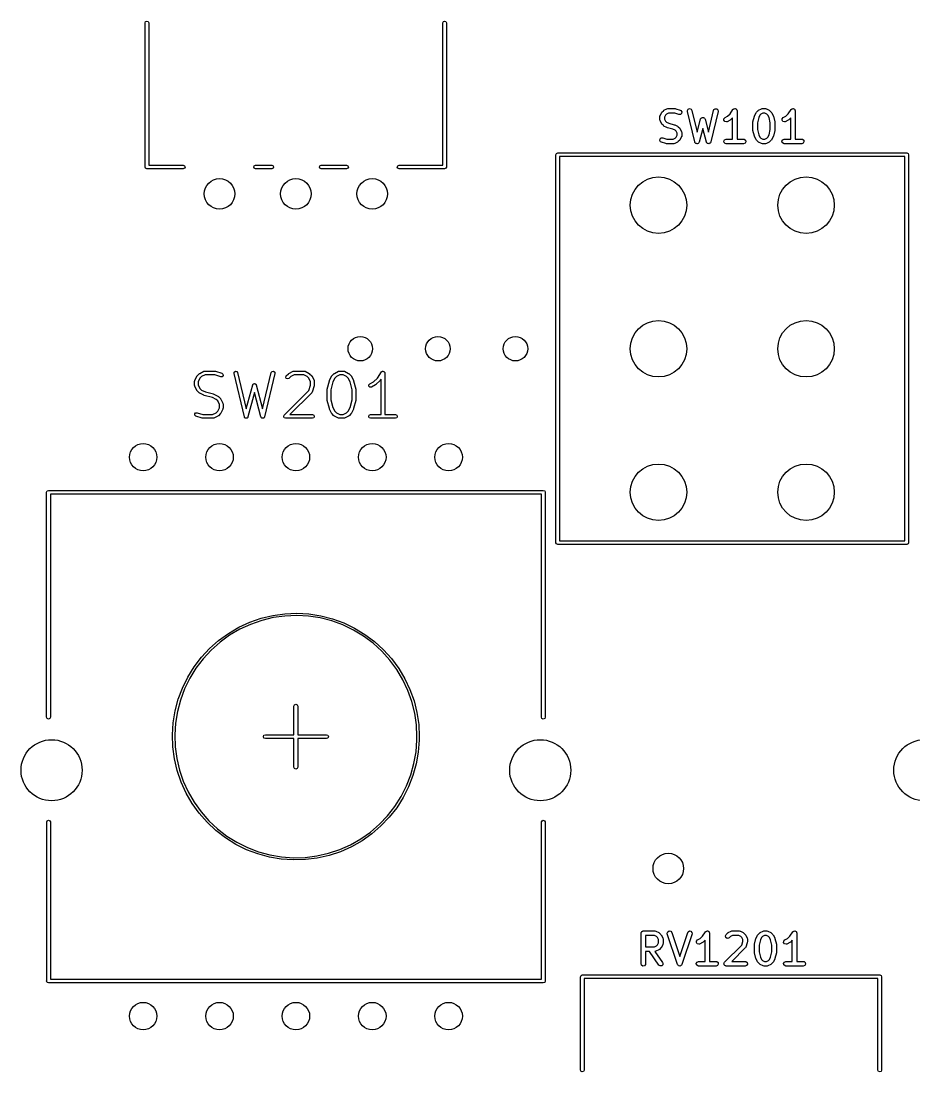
# Model space of a CAD drawing. Extents: x 75 to 204, y -140 to -31.
# Drawn here: x 74.82 to 104.06, y -117.66 to -83.25 of the extents above; entities that cross this region are included whole.
import ezdxf

# ---------------------------------------------------------------- set-up
doc = ezdxf.new("R2010")
doc.units = 0
doc.layers.add('BLACK', color=7, linetype='CONTINUOUS')

msp = doc.modelspace()

# ---------------------------------------------------------------- linework, layer by layer
at = {"layer": 'BLACK', "linetype": 'CONTINUOUS'}
for p, q in [((78.88, -83.31), (78.8976, -83.2676)), ((78.8976, -83.2676), (78.94, -83.25)), ((78.94, -83.25), (78.9824, -83.2676)), ((78.9824, -83.2676), (79, -83.31)), ((88.63, -83.31), (88.6476, -83.2676)), ((88.6476, -83.2676), (88.69, -83.25)), ((88.69, -83.25), (88.7324, -83.2676)), ((88.7324, -83.2676), (88.75, -83.31)), ((78.88, -88.03), (78.88, -83.31)), ((79, -83.31), (79, -87.97)), ((88.63, -87.97), (88.63, -83.31)), ((88.75, -83.31), (88.75, -88.03)), ((95.7341, -86.3839), (95.7386, -86.3582)), ((95.7386, -86.3582), (95.7415, -86.3548)), ((95.7415, -86.3548), (95.742, -86.3503)), ((95.742, -86.3503), (95.7896, -86.2551)), ((95.7896, -86.2551), (95.803, -86.2371)), ((95.803, -86.2371), (95.8037, -86.2356)), ((95.8037, -86.2356), (95.8513, -86.188)), ((95.8513, -86.188), (95.8697, -86.1751)), ((95.8697, -86.1751), (95.8708, -86.1739)), ((95.8708, -86.1739), (95.966, -86.1263)), ((95.9183, -86.333), (95.8841, -86.4016)), ((95.9487, -86.3026), (95.9183, -86.333)), ((96.0173, -86.2684), (95.9487, -86.3026)), ((95.966, -86.1263), (95.991, -86.1189)), ((95.991, -86.1189), (95.9953, -86.1199)), ((95.9953, -86.1199), (95.9996, -86.1184)), ((95.9996, -86.1184), (96.2377, -86.1184)), ((96.2255, -86.2684), (96.0173, -86.2684)), ((96.3568, -86.3122), (96.2255, -86.2684)), ((96.2377, -86.1184), (96.2597, -86.1223)), ((96.2597, -86.1223), (96.2614, -86.1222)), ((96.2614, -86.1222), (96.4042, -86.1698)), ((96.4081, -86.3107), (96.3568, -86.3122)), ((96.4042, -86.1698), (96.4271, -86.1823)), ((96.4465, -86.2767), (96.4081, -86.3107)), ((96.4271, -86.1823), (96.454, -86.226)), ((96.454, -86.226), (96.4465, -86.2767)), ((96.6393, -86.1847), (96.6623, -86.1389)), ((96.6409, -86.2108), (96.6393, -86.1847)), ((96.879, -87.2108), (96.6409, -86.2108)), ((96.6623, -86.1389), (96.7094, -86.1185)), ((96.7094, -86.1185), (96.7586, -86.1332)), ((96.7586, -86.1332), (96.7868, -86.176)), ((96.7868, -86.176), (96.9561, -86.8869)), ((97.3288, -86.8869), (97.498, -86.176)), ((97.6439, -86.2108), (97.4059, -87.2108)), ((97.498, -86.176), (97.5084, -86.1521)), ((97.5084, -86.1521), (97.5496, -86.1215)), ((97.5496, -86.1215), (97.6008, -86.1245)), ((97.6008, -86.1245), (97.638, -86.1598)), ((97.638, -86.1598), (97.6439, -86.2108)), ((97.9551, -86.3698), (98.0365, -86.2885)), ((98.0365, -86.2885), (98.1276, -86.1518)), ((98.1276, -86.1518), (98.1456, -86.1329)), ((98.1456, -86.1329), (98.1498, -86.1317)), ((98.1498, -86.1317), (98.1525, -86.1284)), ((98.1525, -86.1284), (98.174, -86.1246)), ((98.174, -86.1246), (98.1949, -86.1185)), ((98.1949, -86.1185), (98.1988, -86.1203)), ((98.1988, -86.1203), (98.2031, -86.1195)), ((98.2031, -86.1195), (98.2219, -86.1304)), ((98.2219, -86.1304), (98.2418, -86.1391)), ((98.2418, -86.1391), (98.2438, -86.143)), ((98.2438, -86.143), (98.2475, -86.1452)), ((98.2475, -86.1452), (98.2549, -86.1656)), ((98.2549, -86.1656), (98.2646, -86.1851)), ((98.2646, -86.1851), (98.2636, -86.1893)), ((98.2636, -86.1893), (98.265, -86.1934)), ((98.265, -86.1934), (98.265, -87.1184)), ((98.7839, -86.5561), (98.8316, -86.3657)), ((98.8316, -86.3657), (98.8368, -86.3538)), ((98.8368, -86.3538), (98.8372, -86.3503)), ((98.8372, -86.3503), (98.8849, -86.2551)), ((98.8849, -86.2551), (98.8982, -86.2371)), ((98.8982, -86.2371), (98.8989, -86.2356)), ((98.8989, -86.2356), (98.9465, -86.188)), ((98.9465, -86.188), (98.9649, -86.1751)), ((98.9649, -86.1751), (98.966, -86.1739)), ((98.966, -86.1739), (99.0613, -86.1263)), ((99.0136, -86.333), (98.9751, -86.41)), ((99.044, -86.3026), (99.0136, -86.333)), ((99.1125, -86.2684), (99.044, -86.3026)), ((99.0613, -86.1263), (99.0862, -86.1189)), ((99.0862, -86.1189), (99.0906, -86.1199)), ((99.0906, -86.1199), (99.0948, -86.1184)), ((99.0948, -86.1184), (99.19, -86.1184)), ((99.1723, -86.2684), (99.1125, -86.2684)), ((99.2408, -86.3026), (99.1723, -86.2684)), ((99.19, -86.1184), (99.2157, -86.1229)), ((99.2157, -86.1229), (99.2191, -86.1258)), ((99.2191, -86.1258), (99.2236, -86.1263)), ((99.2236, -86.1263), (99.3188, -86.1739)), ((99.2713, -86.333), (99.2408, -86.3026)), ((99.3097, -86.41), (99.2713, -86.333)), ((99.3188, -86.1739), (99.3368, -86.1873)), ((99.3368, -86.1873), (99.3383, -86.188)), ((99.3383, -86.188), (99.3859, -86.2356)), ((99.3859, -86.2356), (99.3988, -86.254)), ((99.3988, -86.254), (99.4, -86.2551)), ((99.4, -86.2551), (99.4476, -86.3503)), ((99.4476, -86.3503), (99.4513, -86.3627)), ((99.4513, -86.3627), (99.4533, -86.3657)), ((99.4533, -86.3657), (99.5009, -86.5561)), ((99.8599, -86.3698), (99.9413, -86.2885)), ((99.9413, -86.2885), (100.032, -86.1518)), ((100.032, -86.1518), (100.05, -86.1329)), ((100.05, -86.1329), (100.055, -86.1317)), ((100.055, -86.1317), (100.057, -86.1284)), ((100.057, -86.1284), (100.079, -86.1246)), ((100.079, -86.1246), (100.1, -86.1185)), ((100.1, -86.1185), (100.104, -86.1203)), ((100.104, -86.1203), (100.108, -86.1195)), ((100.108, -86.1195), (100.127, -86.1304)), ((100.127, -86.1304), (100.147, -86.1391)), ((100.147, -86.1391), (100.149, -86.143)), ((100.149, -86.143), (100.152, -86.1452)), ((100.152, -86.1452), (100.16, -86.1656)), ((100.16, -86.1656), (100.169, -86.1851)), ((100.169, -86.1851), (100.168, -86.1893)), ((100.168, -86.1893), (100.17, -86.1934)), ((100.17, -86.1934), (100.17, -87.1184)), ((95.7341, -86.4791), (95.7341, -86.3839)), ((95.7356, -86.4833), (95.7341, -86.4791)), ((95.7346, -86.4877), (95.7356, -86.4833)), ((95.742, -86.5126), (95.7346, -86.4877)), ((95.7896, -86.6079), (95.742, -86.5126)), ((95.7908, -86.609), (95.7896, -86.6079)), ((95.8037, -86.6274), (95.7908, -86.609)), ((95.8513, -86.675), (95.8037, -86.6274)), ((95.8528, -86.6757), (95.8513, -86.675)), ((95.8708, -86.689), (95.8528, -86.6757)), ((95.966, -86.7367), (95.8708, -86.689)), ((95.8841, -86.4016), (95.8841, -86.4614)), ((95.8841, -86.4614), (95.9183, -86.5299)), ((95.9183, -86.5299), (95.9487, -86.5603)), ((95.9487, -86.5603), (96.0257, -86.5988)), ((96.0257, -86.5988), (96.2082, -86.6444)), ((96.2082, -86.6444), (96.2201, -86.6497)), ((96.2201, -86.6497), (96.2236, -86.6501)), ((96.2236, -86.6501), (96.3188, -86.6977)), ((96.3188, -86.6977), (96.3368, -86.7111)), ((96.3368, -86.7111), (96.3383, -86.7118)), ((96.3383, -86.7118), (96.3859, -86.7594)), ((96.9561, -86.8869), (97.07, -86.4598)), ((97.07, -86.4598), (97.0809, -86.4361)), ((97.0809, -86.4361), (97.0865, -86.4322)), ((97.0865, -86.4322), (97.0894, -86.426)), ((97.0894, -86.426), (97.107, -86.4178)), ((97.107, -86.4178), (97.1229, -86.4067)), ((97.1229, -86.4067), (97.1298, -86.4073)), ((97.1298, -86.4073), (97.136, -86.4044)), ((97.136, -86.4044), (97.1547, -86.4094)), ((97.1547, -86.4094), (97.174, -86.4111)), ((97.174, -86.4111), (97.1789, -86.4159)), ((97.1789, -86.4159), (97.1855, -86.4177)), ((97.1855, -86.4177), (97.1966, -86.4336)), ((97.1966, -86.4336), (97.2104, -86.4473)), ((97.2104, -86.4473), (97.211, -86.4541)), ((97.211, -86.4541), (97.2149, -86.4598)), ((97.2149, -86.4598), (97.3288, -86.8869)), ((97.8324, -86.5005), (97.8355, -86.4493)), ((97.863, -86.5417), (97.8324, -86.5005)), ((97.8355, -86.4493), (97.8708, -86.412)), ((97.9129, -86.5536), (97.863, -86.5417)), ((97.8708, -86.412), (97.9551, -86.3698)), ((97.9379, -86.5462), (97.9129, -86.5536)), ((98.0331, -86.4986), (97.9379, -86.5462)), ((98.0342, -86.4974), (98.0331, -86.4986)), ((98.0526, -86.4845), (98.0342, -86.4974)), ((98.115, -86.4221), (98.0526, -86.4845)), ((98.115, -87.1184), (98.115, -86.4221)), ((98.7817, -86.5743), (98.7843, -86.5596)), ((98.7817, -86.8124), (98.7817, -86.5743)), ((98.7843, -86.5596), (98.7839, -86.5561)), ((98.9751, -86.41), (98.9317, -86.5836)), ((98.9317, -86.5836), (98.9317, -86.8032)), ((99.3531, -86.5836), (99.3097, -86.41)), ((99.3531, -86.8032), (99.3531, -86.5836)), ((99.5009, -86.5561), (99.5019, -86.5711)), ((99.5019, -86.5711), (99.5031, -86.5743)), ((99.5031, -86.5743), (99.5031, -86.8124)), ((99.7372, -86.5005), (99.7403, -86.4493)), ((99.7678, -86.5417), (99.7372, -86.5005)), ((99.7403, -86.4493), (99.7755, -86.412)), ((99.8177, -86.5536), (99.7678, -86.5417)), ((99.7755, -86.412), (99.8599, -86.3698)), ((99.8426, -86.5462), (99.8177, -86.5536)), ((99.9379, -86.4986), (99.8426, -86.5462)), ((99.939, -86.4974), (99.9379, -86.4986)), ((99.9574, -86.4845), (99.939, -86.4974)), ((100.02, -86.4221), (99.9574, -86.4845)), ((100.02, -87.1184), (100.02, -86.4221)), ((95.9695, -86.7371), (95.966, -86.7367)), ((95.9814, -86.7423), (95.9695, -86.7371)), ((96.1639, -86.788), (95.9814, -86.7423)), ((96.2408, -86.8264), (96.1639, -86.788)), ((96.2713, -86.8569), (96.2408, -86.8264)), ((96.2408, -87.0841), (96.2713, -87.0537)), ((96.3055, -86.9254), (96.2713, -86.8569)), ((96.2713, -87.0537), (96.3055, -86.9852)), ((96.3055, -86.9852), (96.3055, -86.9254)), ((96.3859, -86.7594), (96.3988, -86.7778)), ((96.3988, -86.7778), (96.4, -86.7789)), ((96.4, -86.7789), (96.4476, -86.8741)), ((96.4476, -87.0364), (96.4, -87.1317)), ((96.4476, -86.8741), (96.455, -86.8991)), ((96.4481, -87.032), (96.4476, -87.0364)), ((96.451, -87.0286), (96.4481, -87.032)), ((96.4555, -87.0029), (96.451, -87.0286)), ((96.455, -86.8991), (96.454, -86.9035)), ((96.454, -86.9035), (96.4555, -86.9077)), ((96.4555, -86.9077), (96.4555, -87.0029)), ((97.1424, -86.7702), (97.0244, -87.2127)), ((97.2604, -87.2127), (97.1424, -86.7702)), ((98.7829, -86.8157), (98.7817, -86.8124)), ((98.7839, -86.8306), (98.7829, -86.8157)), ((98.8316, -87.0211), (98.7839, -86.8306)), ((98.8336, -87.024), (98.8316, -87.0211)), ((98.8372, -87.0364), (98.8336, -87.024)), ((98.8849, -87.1317), (98.8372, -87.0364)), ((98.9317, -86.8032), (98.9751, -86.9767)), ((98.9751, -86.9767), (99.0136, -87.0537)), ((99.0136, -87.0537), (99.044, -87.0841)), ((99.2408, -87.0841), (99.2713, -87.0537)), ((99.2713, -87.0537), (99.3097, -86.9767)), ((99.3097, -86.9767), (99.3531, -86.8032)), ((99.4476, -87.0364), (99.4, -87.1317)), ((99.448, -87.0329), (99.4476, -87.0364)), ((99.4533, -87.0211), (99.448, -87.0329)), ((99.5009, -86.8306), (99.4533, -87.0211)), ((99.5031, -86.8124), (99.5005, -86.8272)), ((99.5005, -86.8272), (99.5009, -86.8306)), ((95.7356, -87.1608), (95.7431, -87.11)), ((95.7625, -87.2045), (95.7356, -87.1608)), ((95.7431, -87.11), (95.7815, -87.076)), ((95.7854, -87.2169), (95.7625, -87.2045)), ((95.7815, -87.076), (95.8328, -87.0746)), ((95.9282, -87.2645), (95.7854, -87.2169)), ((95.8328, -87.0746), (95.9641, -87.1184)), ((95.9299, -87.2645), (95.9282, -87.2645)), ((95.9519, -87.2684), (95.9299, -87.2645)), ((96.19, -87.2684), (95.9519, -87.2684)), ((95.9641, -87.1184), (96.1723, -87.1184)), ((96.1723, -87.1184), (96.2408, -87.0841)), ((96.1943, -87.2668), (96.19, -87.2684)), ((96.1986, -87.2679), (96.1943, -87.2668)), ((96.2236, -87.2605), (96.1986, -87.2679)), ((96.3188, -87.2128), (96.2236, -87.2605)), ((96.3199, -87.2117), (96.3188, -87.2128)), ((96.3383, -87.1988), (96.3199, -87.2117)), ((96.3859, -87.1512), (96.3383, -87.1988)), ((96.3866, -87.1497), (96.3859, -87.1512)), ((96.4, -87.1317), (96.3866, -87.1497)), ((96.8833, -87.2173), (96.879, -87.2108)), ((96.884, -87.2252), (96.8833, -87.2173)), ((96.8971, -87.2382), (96.884, -87.2252)), ((96.9072, -87.2536), (96.8971, -87.2382)), ((96.9148, -87.2558), (96.9072, -87.2536)), ((96.9203, -87.2614), (96.9148, -87.2558)), ((96.9387, -87.263), (96.9203, -87.2614)), ((96.9564, -87.2682), (96.9387, -87.263)), ((96.9636, -87.2651), (96.9564, -87.2682)), ((96.9714, -87.2658), (96.9636, -87.2651)), ((96.9865, -87.2552), (96.9714, -87.2658)), ((97.0035, -87.2479), (96.9865, -87.2552)), ((97.007, -87.2408), (97.0035, -87.2479)), ((97.0134, -87.2363), (97.007, -87.2408)), ((97.0244, -87.2127), (97.0134, -87.2363)), ((97.2649, -87.2192), (97.2604, -87.2127)), ((97.2658, -87.227), (97.2649, -87.2192)), ((97.2792, -87.2396), (97.2658, -87.227)), ((97.2898, -87.2548), (97.2792, -87.2396)), ((97.2974, -87.2568), (97.2898, -87.2548)), ((97.3031, -87.2622), (97.2974, -87.2568)), ((97.3215, -87.2633), (97.3031, -87.2622)), ((97.3393, -87.2681), (97.3215, -87.2633)), ((97.3465, -87.2648), (97.3393, -87.2681)), ((97.3543, -87.2653), (97.3465, -87.2648)), ((97.3691, -87.2543), (97.3543, -87.2653)), ((97.3859, -87.2465), (97.3691, -87.2543)), ((97.3892, -87.2393), (97.3859, -87.2465)), ((97.3955, -87.2347), (97.3892, -87.2393)), ((97.4059, -87.2108), (97.3955, -87.2347)), ((97.8305, -87.1804), (97.8561, -87.1359)), ((97.8394, -87.2309), (97.8305, -87.1804)), ((97.8787, -87.2639), (97.8394, -87.2309)), ((97.8561, -87.1359), (97.9043, -87.1184)), ((97.9043, -87.2684), (97.8787, -87.2639)), ((97.9043, -87.1184), (98.115, -87.1184)), ((98.4758, -87.2684), (97.9043, -87.2684)), ((98.265, -87.1184), (98.4758, -87.1184)), ((98.4758, -87.1184), (98.5014, -87.1229)), ((98.524, -87.2508), (98.4758, -87.2684)), ((98.5014, -87.1229), (98.5407, -87.1559)), ((98.5496, -87.2064), (98.524, -87.2508)), ((98.5407, -87.1559), (98.5496, -87.2064)), ((98.886, -87.1328), (98.8849, -87.1317)), ((98.8989, -87.1512), (98.886, -87.1328)), ((98.9465, -87.1988), (98.8989, -87.1512)), ((98.948, -87.1995), (98.9465, -87.1988)), ((98.966, -87.2128), (98.948, -87.1995)), ((99.0613, -87.2605), (98.966, -87.2128)), ((99.044, -87.0841), (99.1125, -87.1184)), ((99.0657, -87.261), (99.0613, -87.2605)), ((99.0691, -87.2639), (99.0657, -87.261)), ((99.0948, -87.2684), (99.0691, -87.2639)), ((99.19, -87.2684), (99.0948, -87.2684)), ((99.1125, -87.1184), (99.1723, -87.1184)), ((99.1723, -87.1184), (99.2408, -87.0841)), ((99.1943, -87.2668), (99.19, -87.2684)), ((99.1986, -87.2679), (99.1943, -87.2668)), ((99.2236, -87.2605), (99.1986, -87.2679)), ((99.3188, -87.2128), (99.2236, -87.2605)), ((99.3199, -87.2117), (99.3188, -87.2128)), ((99.3383, -87.1988), (99.3199, -87.2117)), ((99.3859, -87.1512), (99.3383, -87.1988)), ((99.3866, -87.1497), (99.3859, -87.1512)), ((99.4, -87.1317), (99.3866, -87.1497)), ((99.7352, -87.1804), (99.7609, -87.1359)), ((99.7441, -87.2309), (99.7352, -87.1804)), ((99.7834, -87.2639), (99.7441, -87.2309)), ((99.7609, -87.1359), (99.8091, -87.1184)), ((99.8091, -87.2684), (99.7834, -87.2639)), ((99.8091, -87.1184), (100.02, -87.1184)), ((100.381, -87.2684), (99.8091, -87.2684)), ((100.17, -87.1184), (100.381, -87.1184)), ((100.381, -87.1184), (100.406, -87.1229)), ((100.429, -87.2508), (100.381, -87.2684)), ((100.406, -87.1229), (100.445, -87.1559)), ((100.454, -87.2064), (100.429, -87.2508)), ((100.445, -87.1559), (100.454, -87.2064)), ((92.3325, -87.63), (92.3501, -87.5876)), ((92.3325, -100.33), (92.3325, -87.63)), ((92.3501, -87.5876), (92.3925, -87.57)), ((92.3925, -87.57), (103.822, -87.57)), ((92.4525, -87.69), (92.4525, -100.27)), ((103.762, -87.69), (92.4525, -87.69)), ((103.762, -100.27), (103.762, -87.69)), ((103.822, -87.57), (103.865, -87.5876)), ((103.865, -87.5876), (103.882, -87.63)), ((103.882, -87.63), (103.882, -100.33)), ((78.8976, -88.0724), (78.88, -88.03)), ((78.94, -88.09), (78.8976, -88.0724)), ((78.945, -88.0879), (78.94, -88.09)), ((78.95, -88.09), (78.945, -88.0879)), ((79, -87.97), (80.13, -87.97)), ((80.13, -87.97), (80.1724, -87.9876)), ((80.1724, -88.0724), (80.13, -88.09)), ((80.1724, -87.9876), (80.19, -88.03)), ((80.19, -88.03), (80.1724, -88.0724)), ((82.44, -88.03), (82.4576, -87.9876)), ((82.4576, -88.0724), (82.44, -88.03)), ((82.4576, -87.9876), (82.5, -87.97)), ((82.5, -88.09), (82.4576, -88.0724)), ((82.5, -87.97), (83.03, -87.97)), ((83.03, -87.97), (83.0724, -87.9876)), ((83.0724, -88.0724), (83.03, -88.09)), ((83.0724, -87.9876), (83.09, -88.03)), ((83.09, -88.03), (83.0724, -88.0724)), ((84.59, -88.03), (84.6076, -87.9876)), ((84.6076, -88.0724), (84.59, -88.03)), ((84.6076, -87.9876), (84.65, -87.97)), ((84.65, -88.09), (84.6076, -88.0724)), ((84.65, -87.97), (85.48, -87.97)), ((85.48, -87.97), (85.5224, -87.9876)), ((85.5224, -88.0724), (85.48, -88.09)), ((85.5224, -87.9876), (85.54, -88.03)), ((85.54, -88.03), (85.5224, -88.0724)), ((87.14, -88.03), (87.1576, -87.9876)), ((87.1576, -88.0724), (87.14, -88.03)), ((87.1576, -87.9876), (87.2, -87.97)), ((87.2, -88.09), (87.1576, -88.0724)), ((87.2, -87.97), (88.63, -87.97)), ((88.7324, -88.0724), (88.69, -88.09)), ((88.75, -88.03), (88.7324, -88.0724)), ((80.13, -88.09), (78.95, -88.09)), ((83.03, -88.09), (82.5, -88.09)), ((85.48, -88.09), (84.65, -88.09)), ((88.69, -88.09), (87.2, -88.09)), ((80.5092, -95.0177), (80.577, -94.882)), ((80.577, -94.882), (80.5845, -94.8756)), ((80.5845, -94.8756), (80.5883, -94.8664)), ((80.5883, -94.8664), (80.6561, -94.7986)), ((80.68, -94.9444), (80.6229, -95.0587)), ((80.6561, -94.7986), (80.6653, -94.7948)), ((80.6653, -94.7948), (80.6717, -94.7873)), ((80.6717, -94.7873), (80.8075, -94.7195)), ((80.7341, -94.8903), (80.68, -94.9444)), ((80.8484, -94.8331), (80.7341, -94.8903)), ((80.8075, -94.7195), (80.8214, -94.7185)), ((80.8214, -94.7185), (80.8343, -94.7131)), ((80.8343, -94.7131), (81.1736, -94.7131)), ((81.1638, -94.8331), (80.8484, -94.8331)), ((81.3582, -94.8979), (81.1638, -94.8331)), ((81.1736, -94.7131), (81.1827, -94.7169)), ((81.1827, -94.7169), (81.1925, -94.7162)), ((81.1925, -94.7162), (81.3961, -94.7841)), ((81.404, -94.8947), (81.3582, -94.8979)), ((81.3961, -94.7841), (81.4308, -94.8142)), ((81.4341, -94.86), (81.404, -94.8947)), ((81.4308, -94.8142), (81.4341, -94.86)), ((81.7938, -94.787), (81.801, -94.7417)), ((82.1331, -96.212), (81.7938, -94.787)), ((81.801, -94.7417), (81.8382, -94.7148)), ((81.8382, -94.7148), (81.8836, -94.722)), ((81.8836, -94.722), (81.9105, -94.7592)), ((81.9105, -94.7592), (82.1947, -95.9529)), ((82.731, -95.9529), (83.0152, -94.7592)), ((83.1319, -94.787), (82.7927, -96.212)), ((83.0152, -94.7592), (83.0421, -94.722)), ((83.0421, -94.722), (83.0875, -94.7148)), ((83.0875, -94.7148), (83.1247, -94.7417)), ((83.1247, -94.7417), (83.1319, -94.787)), ((83.4886, -94.9089), (83.5061, -94.8664)), ((83.5061, -94.9513), (83.4886, -94.9089)), ((83.5061, -94.8664), (83.574, -94.7986)), ((83.5486, -94.9689), (83.5061, -94.9513)), ((83.591, -94.9513), (83.5486, -94.9689)), ((83.574, -94.7986), (83.5831, -94.7948)), ((83.5831, -94.7948), (83.5896, -94.7873)), ((83.5896, -94.7873), (83.7253, -94.7195)), ((83.652, -94.8903), (83.591, -94.9513)), ((83.7663, -94.8331), (83.652, -94.8903)), ((83.7253, -94.7195), (83.7392, -94.7185)), ((83.7392, -94.7185), (83.7521, -94.7131)), ((83.7521, -94.7131), (84.0914, -94.7131)), ((84.0773, -94.8331), (83.7663, -94.8331)), ((84.1916, -94.8903), (84.0773, -94.8331)), ((84.0914, -94.7131), (84.1043, -94.7185)), ((84.1043, -94.7185), (84.1183, -94.7195)), ((84.1183, -94.7195), (84.254, -94.7873)), ((84.2457, -94.9444), (84.1916, -94.8903)), ((84.3029, -95.0587), (84.2457, -94.9444)), ((84.254, -94.7873), (84.2604, -94.7948)), ((84.2604, -94.7948), (84.2696, -94.7986)), ((84.2696, -94.7986), (84.3374, -94.8664)), ((84.3374, -94.8664), (84.3412, -94.8756)), ((84.3412, -94.8756), (84.3487, -94.882)), ((84.3487, -94.882), (84.4165, -95.0177)), ((84.9199, -95.0177), (84.9878, -94.882)), ((84.9878, -94.882), (84.9952, -94.8756)), ((84.9952, -94.8756), (84.999, -94.8664)), ((84.999, -94.8664), (85.0669, -94.7986)), ((85.0907, -94.9444), (85.0302, -95.0655)), ((85.0669, -94.7986), (85.076, -94.7948)), ((85.076, -94.7948), (85.0825, -94.7873)), ((85.0825, -94.7873), (85.2182, -94.7195)), ((85.1448, -94.8903), (85.0907, -94.9444)), ((85.2592, -94.8331), (85.1448, -94.8903)), ((85.2182, -94.7195), (85.2321, -94.7185)), ((85.2321, -94.7185), (85.245, -94.7131)), ((85.245, -94.7131), (85.3807, -94.7131)), ((85.3666, -94.8331), (85.2592, -94.8331)), ((85.4809, -94.8903), (85.3666, -94.8331)), ((85.3807, -94.7131), (85.3936, -94.7185)), ((85.3936, -94.7185), (85.4075, -94.7195)), ((85.4075, -94.7195), (85.5433, -94.7873)), ((85.535, -94.9444), (85.4809, -94.8903)), ((85.5955, -95.0655), (85.535, -94.9444)), ((85.5433, -94.7873), (85.5497, -94.7948)), ((85.5497, -94.7948), (85.5589, -94.7986)), ((85.5589, -94.7986), (85.6267, -94.8664)), ((85.6267, -94.8664), (85.6305, -94.8756)), ((85.6305, -94.8756), (85.638, -94.882)), ((85.638, -94.882), (85.7058, -95.0177)), ((86.363, -95.0631), (86.4877, -94.9385)), ((86.4877, -94.9385), (86.6201, -94.7399)), ((86.61, -94.9713), (86.5842, -95.01)), ((86.61, -96.1381), (86.61, -94.9713)), ((86.6201, -94.7399), (86.6252, -94.7364)), ((86.6252, -94.7364), (86.6276, -94.7307)), ((86.6276, -94.7307), (86.6437, -94.724)), ((86.6437, -94.724), (86.6582, -94.7143)), ((86.6582, -94.7143), (86.6643, -94.7155)), ((86.6643, -94.7155), (86.67, -94.7131)), ((86.67, -94.7131), (86.6861, -94.7198)), ((86.6861, -94.7198), (86.7033, -94.7232)), ((86.7033, -94.7232), (86.7067, -94.7284)), ((86.7067, -94.7284), (86.7124, -94.7307)), ((86.7124, -94.7307), (86.7191, -94.7469)), ((86.7191, -94.7469), (86.7288, -94.7614)), ((86.7288, -94.7614), (86.7276, -94.7674)), ((86.7276, -94.7674), (86.73, -94.7731)), ((86.73, -94.7731), (86.73, -96.1381)), ((80.5029, -95.0446), (80.5082, -95.0317)), ((80.5029, -95.1803), (80.5029, -95.0446)), ((80.5082, -95.1932), (80.5029, -95.1803)), ((80.5082, -95.0317), (80.5092, -95.0177)), ((80.5092, -95.2071), (80.5082, -95.1932)), ((80.577, -95.3428), (80.5092, -95.2071)), ((80.6229, -95.0587), (80.6229, -95.1661)), ((80.6229, -95.1661), (80.68, -95.2805)), ((80.68, -95.2805), (80.7341, -95.3345)), ((82.1947, -95.9529), (82.4049, -95.1648)), ((82.4049, -95.1648), (82.4099, -95.1583)), ((82.4099, -95.1583), (82.4109, -95.1502)), ((82.4109, -95.1502), (82.4233, -95.1407)), ((82.4233, -95.1407), (82.4328, -95.1284)), ((82.4328, -95.1284), (82.4409, -95.1273)), ((82.4409, -95.1273), (82.4474, -95.1223)), ((82.4474, -95.1223), (82.4629, -95.1244)), ((82.4629, -95.1244), (82.4783, -95.1223)), ((82.4783, -95.1223), (82.4848, -95.1273)), ((82.4848, -95.1273), (82.4929, -95.1284)), ((82.4929, -95.1284), (82.5024, -95.1407)), ((82.5024, -95.1407), (82.5148, -95.1502)), ((82.5148, -95.1502), (82.5159, -95.1583)), ((82.5159, -95.1583), (82.5208, -95.1648)), ((82.5208, -95.1648), (82.731, -95.9529)), ((84.2426, -95.3514), (84.3029, -95.1705)), ((84.3029, -95.1705), (84.3029, -95.0587)), ((84.4198, -95.1993), (84.3519, -95.4028)), ((84.4165, -95.0177), (84.4175, -95.0317)), ((84.4175, -95.0317), (84.4229, -95.0446)), ((84.4229, -95.1803), (84.4191, -95.1894)), ((84.4191, -95.1894), (84.4198, -95.1993)), ((84.4229, -95.0446), (84.4229, -95.1803)), ((84.8457, -95.316), (84.8486, -95.309)), ((84.8475, -95.3014), (84.9154, -95.03)), ((84.8486, -95.309), (84.8475, -95.3014)), ((84.9154, -95.03), (84.9194, -95.0245)), ((84.9194, -95.0245), (84.9199, -95.0177)), ((85.0302, -95.0655), (84.9657, -95.3234)), ((85.66, -95.3234), (85.5955, -95.0655)), ((85.7058, -95.0177), (85.7063, -95.0245)), ((85.7063, -95.0245), (85.7104, -95.03)), ((85.7104, -95.03), (85.7782, -95.3014)), ((85.7782, -95.3014), (85.7771, -95.309)), ((85.7771, -95.309), (85.78, -95.316)), ((86.2059, -95.1613), (86.236, -95.1266)), ((86.2092, -95.2071), (86.2059, -95.1613)), ((86.2439, -95.2372), (86.2092, -95.2071)), ((86.236, -95.1266), (86.363, -95.0631)), ((86.2897, -95.234), (86.2439, -95.2372)), ((86.4254, -95.1661), (86.2897, -95.234)), ((86.4319, -95.1586), (86.4254, -95.1661)), ((86.441, -95.1549), (86.4319, -95.1586)), ((86.5767, -95.0191), (86.441, -95.1549)), ((86.5791, -95.0134), (86.5767, -95.0191)), ((86.5842, -95.01), (86.5791, -95.0134)), ((80.5845, -95.3493), (80.577, -95.3428)), ((80.5883, -95.3584), (80.5845, -95.3493)), ((80.6561, -95.4263), (80.5883, -95.3584)), ((80.6653, -95.4301), (80.6561, -95.4263)), ((80.6717, -95.4375), (80.6653, -95.4301)), ((80.8075, -95.5054), (80.6717, -95.4375)), ((80.7341, -95.3345), (80.8552, -95.3951)), ((80.8143, -95.5059), (80.8075, -95.5054)), ((80.8197, -95.5099), (80.8143, -95.5059)), ((81.0848, -95.5762), (80.8197, -95.5099)), ((80.8552, -95.3951), (81.1203, -95.4614)), ((81.2059, -95.6367), (81.0848, -95.5762)), ((81.1203, -95.4614), (81.1257, -95.4654)), ((81.1257, -95.4654), (81.1325, -95.4659)), ((81.1325, -95.4659), (81.2683, -95.5338)), ((81.26, -95.6908), (81.2059, -95.6367)), ((81.2683, -95.5338), (81.2747, -95.5412)), ((81.2747, -95.5412), (81.2839, -95.545)), ((81.2839, -95.545), (81.3517, -95.6129)), ((81.3517, -95.6129), (81.3555, -95.622)), ((81.3555, -95.622), (81.363, -95.6285)), ((81.363, -95.6285), (81.4308, -95.7642)), ((82.4629, -95.4131), (82.2494, -96.2136)), ((82.6763, -96.2136), (82.4629, -95.4131)), ((83.4383, -96.1557), (84.2426, -95.3514)), ((84.3374, -95.4263), (83.6256, -96.1381)), ((84.3428, -95.4134), (84.3374, -95.4263)), ((84.3519, -95.4028), (84.3428, -95.4134)), ((84.8457, -95.6553), (84.8457, -95.316)), ((84.8486, -95.6623), (84.8457, -95.6553)), ((84.9657, -95.3234), (84.9657, -95.6479)), ((84.9657, -95.6479), (85.0302, -95.9058)), ((85.5955, -95.9058), (85.66, -95.6479)), ((85.66, -95.6479), (85.66, -95.3234)), ((85.78, -95.6553), (85.7771, -95.6623)), ((85.78, -95.316), (85.78, -95.6553)), ((81.3171, -95.8052), (81.26, -95.6908)), ((81.26, -96.0269), (81.3171, -95.9125)), ((81.3171, -95.9125), (81.3171, -95.8052)), ((81.4308, -95.9535), (81.363, -96.0893)), ((81.4308, -95.7642), (81.4318, -95.7781)), ((81.4318, -95.9396), (81.4308, -95.9535)), ((81.4318, -95.7781), (81.4371, -95.791)), ((81.4371, -95.9267), (81.4318, -95.9396)), ((81.4371, -95.791), (81.4371, -95.9267)), ((84.8475, -95.6698), (84.8486, -95.6623)), ((84.9154, -95.9413), (84.8475, -95.6698)), ((84.9194, -95.9467), (84.9154, -95.9413)), ((84.9199, -95.9535), (84.9194, -95.9467)), ((84.9878, -96.0893), (84.9199, -95.9535)), ((85.0302, -95.9058), (85.0907, -96.0269)), ((85.535, -96.0269), (85.5955, -95.9058)), ((85.7058, -95.9535), (85.638, -96.0893)), ((85.7063, -95.9467), (85.7058, -95.9535)), ((85.7104, -95.9413), (85.7063, -95.9467)), ((85.7782, -95.6698), (85.7104, -95.9413)), ((85.7771, -95.6623), (85.7782, -95.6698)), ((80.5059, -96.1113), (80.536, -96.0766)), ((80.5092, -96.1571), (80.5059, -96.1113)), ((80.5439, -96.1872), (80.5092, -96.1571)), ((80.536, -96.0766), (80.5818, -96.0734)), ((80.7475, -96.2551), (80.5439, -96.1872)), ((80.5818, -96.0734), (80.7762, -96.1381)), ((80.7573, -96.2544), (80.7475, -96.2551)), ((80.7664, -96.2581), (80.7573, -96.2544)), ((81.1057, -96.2581), (80.7664, -96.2581)), ((80.7762, -96.1381), (81.0915, -96.1381)), ((81.0915, -96.1381), (81.2059, -96.081)), ((81.1186, -96.2528), (81.1057, -96.2581)), ((81.1325, -96.2518), (81.1186, -96.2528)), ((81.2683, -96.184), (81.1325, -96.2518)), ((81.2059, -96.081), (81.26, -96.0269)), ((81.2747, -96.1765), (81.2683, -96.184)), ((81.2839, -96.1727), (81.2747, -96.1765)), ((81.3517, -96.1049), (81.2839, -96.1727)), ((81.3555, -96.0957), (81.3517, -96.1049)), ((81.363, -96.0893), (81.3555, -96.0957)), ((82.1383, -96.2193), (82.1331, -96.212)), ((82.1395, -96.2282), (82.1383, -96.2193)), ((82.1513, -96.2372), (82.1395, -96.2282)), ((82.16, -96.2492), (82.1513, -96.2372)), ((82.1688, -96.2507), (82.16, -96.2492)), ((82.176, -96.2561), (82.1688, -96.2507)), ((82.1907, -96.2542), (82.176, -96.2561)), ((82.2053, -96.2565), (82.1907, -96.2542)), ((82.2126, -96.2512), (82.2053, -96.2565)), ((82.2215, -96.2501), (82.2126, -96.2512)), ((82.2305, -96.2383), (82.2215, -96.2501)), ((82.2425, -96.2296), (82.2305, -96.2383)), ((82.2439, -96.2207), (82.2425, -96.2296)), ((82.2494, -96.2136), (82.2439, -96.2207)), ((82.6818, -96.2207), (82.6763, -96.2136)), ((82.6832, -96.2296), (82.6818, -96.2207)), ((82.6952, -96.2383), (82.6832, -96.2296)), ((82.7042, -96.2501), (82.6952, -96.2383)), ((82.7131, -96.2512), (82.7042, -96.2501)), ((82.7204, -96.2565), (82.7131, -96.2512)), ((82.735, -96.2542), (82.7204, -96.2565)), ((82.7497, -96.2561), (82.735, -96.2542)), ((82.7569, -96.2507), (82.7497, -96.2561)), ((82.7657, -96.2492), (82.7569, -96.2507)), ((82.7744, -96.2372), (82.7657, -96.2492)), ((82.7862, -96.2282), (82.7744, -96.2372)), ((82.7874, -96.2193), (82.7862, -96.2282)), ((82.7927, -96.212), (82.7874, -96.2193)), ((83.4207, -96.1981), (83.4383, -96.1557)), ((83.4383, -96.2406), (83.4207, -96.1981)), ((83.4807, -96.2581), (83.4383, -96.2406)), ((84.3629, -96.2581), (83.4807, -96.2581)), ((83.6256, -96.1381), (84.3629, -96.1381)), ((84.3629, -96.1381), (84.4053, -96.1557)), ((84.4053, -96.2406), (84.3629, -96.2581)), ((84.4053, -96.1557), (84.4229, -96.1981)), ((84.4229, -96.1981), (84.4053, -96.2406)), ((84.9952, -96.0957), (84.9878, -96.0893)), ((84.999, -96.1049), (84.9952, -96.0957)), ((85.0669, -96.1727), (84.999, -96.1049)), ((85.076, -96.1765), (85.0669, -96.1727)), ((85.0825, -96.184), (85.076, -96.1765)), ((85.2182, -96.2518), (85.0825, -96.184)), ((85.0907, -96.0269), (85.1448, -96.081)), ((85.1448, -96.081), (85.2592, -96.1381)), ((85.2321, -96.2528), (85.2182, -96.2518)), ((85.245, -96.2581), (85.2321, -96.2528)), ((85.3807, -96.2581), (85.245, -96.2581)), ((85.2592, -96.1381), (85.3665, -96.1381)), ((85.3665, -96.1381), (85.4809, -96.081)), ((85.3936, -96.2528), (85.3807, -96.2581)), ((85.4075, -96.2518), (85.3936, -96.2528)), ((85.5433, -96.184), (85.4075, -96.2518)), ((85.4809, -96.081), (85.535, -96.0269)), ((85.5497, -96.1765), (85.5433, -96.184)), ((85.5589, -96.1727), (85.5497, -96.1765)), ((85.6267, -96.1049), (85.5589, -96.1727)), ((85.6305, -96.0957), (85.6267, -96.1049)), ((85.638, -96.0893), (85.6305, -96.0957)), ((86.2029, -96.1981), (86.2204, -96.1557)), ((86.2204, -96.2406), (86.2029, -96.1981)), ((86.2204, -96.1557), (86.2629, -96.1381)), ((86.2629, -96.2581), (86.2204, -96.2406)), ((86.2629, -96.1381), (86.61, -96.1381)), ((87.0771, -96.2581), (86.2629, -96.2581)), ((86.73, -96.1381), (87.0771, -96.1381)), ((87.0771, -96.1381), (87.1196, -96.1557)), ((87.1196, -96.2406), (87.0771, -96.2581)), ((87.1196, -96.1557), (87.1371, -96.1981)), ((87.1371, -96.1981), (87.1196, -96.2406)), ((75.6565, -98.68), (75.6751, -98.6351)), ((75.6565, -106.045), (75.6565, -98.68)), ((75.6751, -98.6351), (75.72, -98.6165)), ((75.72, -98.6165), (91.92, -98.6165)), ((91.8565, -98.7435), (75.7835, -98.7435)), ((75.7835, -98.7435), (75.7835, -106.045)), ((91.8565, -106.045), (91.8565, -98.7435)), ((91.92, -98.6165), (91.9649, -98.6351)), ((91.9649, -98.6351), (91.9835, -98.68)), ((91.9835, -98.68), (91.9835, -106.045)), ((92.3501, -100.372), (92.3325, -100.33)), ((92.3925, -100.39), (92.3501, -100.372)), ((103.822, -100.39), (92.3925, -100.39)), ((92.4525, -100.27), (103.762, -100.27)), ((103.865, -100.372), (103.822, -100.39)), ((103.882, -100.33), (103.865, -100.372)), ((82.3066, -102.934), (82.6793, -102.804)), ((82.7006, -102.877), (82.3348, -103.004)), ((82.6793, -102.804), (83.063, -102.712)), ((83.0771, -102.785), (82.7006, -102.877)), ((83.063, -102.712), (83.4538, -102.657)), ((83.4607, -102.732), (83.0771, -102.785)), ((83.4538, -102.657), (83.8482, -102.64)), ((83.8477, -102.715), (83.4607, -102.732)), ((84.2344, -102.737), (83.8477, -102.715)), ((83.8482, -102.64), (84.2423, -102.662)), ((84.6172, -102.796), (84.2344, -102.737)), ((84.2423, -102.662), (84.6324, -102.723)), ((84.9924, -102.893), (84.6172, -102.796)), ((84.6324, -102.723), (85.0147, -102.821)), ((85.0147, -102.821), (85.3856, -102.956)), ((81.6078, -103.299), (81.9483, -103.1)), ((81.9831, -103.166), (81.649, -103.362)), ((81.9483, -103.1), (82.3066, -102.934)), ((82.3348, -103.004), (81.9831, -103.166)), ((85.3564, -103.025), (84.9924, -102.893)), ((85.7057, -103.192), (85.3564, -103.025)), ((85.3856, -102.956), (85.7415, -103.126)), ((86.0371, -103.393), (85.7057, -103.192)), ((85.7415, -103.126), (86.0791, -103.331)), ((80.9934, -103.794), (81.2885, -103.531)), ((81.2885, -103.531), (81.6078, -103.299)), ((81.649, -103.362), (81.3357, -103.59)), ((86.3472, -103.625), (86.0371, -103.393)), ((86.0791, -103.331), (86.3952, -103.567)), ((86.3952, -103.567), (86.6867, -103.833)), ((80.7252, -104.083), (80.9934, -103.794)), ((81.046, -103.847), (80.7828, -104.131)), ((81.3357, -103.59), (81.046, -103.847)), ((86.6333, -103.886), (86.3472, -103.625)), ((86.8925, -104.174), (86.6333, -103.886)), ((86.6867, -103.833), (86.9508, -104.127)), ((80.4865, -104.398), (80.7252, -104.083)), ((80.7828, -104.131), (80.5486, -104.44)), ((87.1223, -104.486), (86.8925, -104.174)), ((86.9508, -104.127), (87.185, -104.444)), ((80.2797, -104.734), (80.4865, -104.398)), ((80.5486, -104.44), (80.3456, -104.77)), ((87.3207, -104.819), (87.1223, -104.486)), ((87.185, -104.444), (87.3871, -104.783)), ((80.1067, -105.088), (80.2797, -104.734)), ((80.3456, -104.77), (80.1758, -105.118)), ((87.4856, -105.169), (87.3207, -104.819)), ((87.3871, -104.783), (87.5552, -105.14)), ((79.9691, -105.458), (80.1067, -105.088)), ((80.1758, -105.118), (80.0408, -105.481)), ((87.6156, -105.534), (87.4856, -105.169)), ((87.5552, -105.14), (87.6876, -105.512)), ((79.8683, -105.84), (79.9691, -105.458)), ((80.0408, -105.481), (79.9419, -105.856)), ((83.7565, -105.68), (83.7751, -105.635)), ((83.7751, -105.635), (83.82, -105.617)), ((83.82, -105.617), (83.8649, -105.635)), ((83.8649, -105.635), (83.8835, -105.68)), ((87.7093, -105.91), (87.6156, -105.534)), ((87.6876, -105.512), (87.7831, -105.895)), ((79.8052, -106.23), (79.8683, -105.84)), ((79.9419, -105.856), (79.8799, -106.238)), ((83.7565, -106.617), (83.7565, -105.68)), ((83.8835, -105.68), (83.8835, -106.617)), ((87.7659, -106.293), (87.7093, -105.91)), ((87.7831, -105.895), (87.8407, -106.286)), ((75.6751, -106.09), (75.6565, -106.045)), ((75.72, -106.108), (75.6751, -106.09)), ((75.7649, -106.09), (75.72, -106.108)), ((75.7835, -106.045), (75.7649, -106.09)), ((79.7804, -106.624), (79.8052, -106.23)), ((79.8799, -106.238), (79.8556, -106.625)), ((87.7848, -106.68), (87.7659, -106.293)), ((87.8407, -106.286), (87.86, -106.68)), ((91.8751, -106.09), (91.8565, -106.045)), ((91.92, -106.108), (91.8751, -106.09)), ((91.9649, -106.09), (91.92, -106.108)), ((91.9835, -106.045), (91.9649, -106.09)), ((79.7804, -106.625), (79.7804, -106.624)), ((79.7942, -107.018), (79.7804, -106.625)), ((79.8556, -106.625), (79.8691, -107.012)), ((82.7565, -106.68), (82.7751, -106.635)), ((82.7751, -106.635), (82.82, -106.617)), ((82.82, -106.617), (83.7565, -106.617)), ((83.8835, -106.617), (84.82, -106.617)), ((84.82, -106.617), (84.8649, -106.635)), ((84.8649, -106.635), (84.8835, -106.68)), ((79.8691, -107.012), (79.9204, -107.396)), ((82.7751, -106.725), (82.7565, -106.68)), ((82.82, -106.743), (82.7751, -106.725)), ((83.7565, -106.743), (82.82, -106.743)), ((83.7565, -107.68), (83.7565, -106.743)), ((84.82, -106.743), (83.8835, -106.743)), ((83.8835, -106.743), (83.8835, -107.68)), ((84.8649, -106.725), (84.82, -106.743)), ((84.8835, -106.68), (84.8649, -106.725)), ((87.7535, -107.177), (87.7832, -106.791)), ((87.7832, -106.791), (87.7848, -106.68)), ((87.8584, -106.793), (87.8281, -107.186)), ((87.86, -106.68), (87.8584, -106.793)), ((79.8464, -107.409), (79.7942, -107.018)), ((87.6862, -107.558), (87.7535, -107.177)), ((87.8281, -107.186), (87.7596, -107.575)), ((79.9365, -107.794), (79.8464, -107.409)), ((79.9204, -107.396), (80.0088, -107.773)), ((83.7751, -107.725), (83.7565, -107.68)), ((83.8835, -107.68), (83.8649, -107.725)), ((87.5821, -107.931), (87.6862, -107.558)), ((87.7596, -107.575), (87.6535, -107.955)), ((80.0637, -108.167), (79.9365, -107.794)), ((80.0088, -107.773), (80.1336, -108.14)), ((83.82, -107.743), (83.7751, -107.725)), ((83.8649, -107.725), (83.82, -107.743)), ((87.442, -108.293), (87.5821, -107.931)), ((87.6535, -107.955), (87.5107, -108.323)), ((80.2268, -108.527), (80.0637, -108.167)), ((80.1336, -108.14), (80.2937, -108.492)), ((87.2674, -108.638), (87.442, -108.293)), ((87.5107, -108.323), (87.3328, -108.676)), ((80.4241, -108.869), (80.2268, -108.527)), ((80.2937, -108.492), (80.4873, -108.828)), ((87.0598, -108.965), (87.2674, -108.638)), ((87.3328, -108.676), (87.1213, -109.009)), ((80.6539, -109.189), (80.4241, -108.869)), ((80.4873, -108.828), (80.7128, -109.143)), ((86.8213, -109.271), (87.0598, -108.965)), ((87.1213, -109.009), (86.8783, -109.32)), ((75.6776, -109.432), (75.72, -109.414)), ((75.72, -109.414), (75.7624, -109.432)), ((80.9139, -109.486), (80.6539, -109.189)), ((80.7128, -109.143), (80.968, -109.434)), ((86.5542, -109.551), (86.8213, -109.271)), ((86.8783, -109.32), (86.6061, -109.606)), ((91.8776, -109.432), (91.92, -109.414)), ((91.92, -109.414), (91.9624, -109.432)), ((75.66, -109.474), (75.6776, -109.432)), ((75.66, -114.672), (75.66, -109.474)), ((75.7624, -109.432), (75.78, -109.474)), ((75.78, -109.474), (75.78, -114.616)), ((81.2016, -109.757), (80.9139, -109.486)), ((80.968, -109.434), (81.2503, -109.699)), ((81.5143, -109.997), (81.2016, -109.757)), ((81.2503, -109.699), (81.5572, -109.936)), ((86.261, -109.804), (86.5542, -109.551)), ((86.6061, -109.606), (86.3073, -109.864)), ((91.86, -109.474), (91.8776, -109.432)), ((91.86, -114.616), (91.86, -109.474)), ((91.9624, -109.432), (91.98, -109.474)), ((91.98, -109.474), (91.98, -114.672)), ((81.849, -110.207), (81.5143, -109.997)), ((81.5572, -109.936), (81.8857, -110.141)), ((85.6076, -110.219), (85.9444, -110.028)), ((85.9847, -110.091), (85.6415, -110.286)), ((85.9444, -110.028), (86.261, -109.804)), ((86.3073, -109.864), (85.9847, -110.091)), ((82.2026, -110.382), (81.849, -110.207)), ((81.8857, -110.141), (82.2327, -110.313)), ((82.5716, -110.522), (82.2026, -110.382)), ((82.2327, -110.313), (82.5948, -110.451)), ((82.5948, -110.451), (82.9686, -110.552)), ((84.8862, -110.499), (85.2538, -110.376)), ((85.281, -110.447), (84.9064, -110.571)), ((85.2538, -110.376), (85.6076, -110.219)), ((85.6415, -110.286), (85.281, -110.447)), ((82.9525, -110.626), (82.5716, -110.522)), ((83.3416, -110.692), (82.9525, -110.626)), ((82.9686, -110.552), (83.3506, -110.617)), ((83.7354, -110.719), (83.3416, -110.692)), ((83.3506, -110.617), (83.737, -110.644)), ((84.1299, -110.708), (83.7354, -110.719)), ((83.737, -110.644), (84.1242, -110.633)), ((84.1242, -110.633), (84.5085, -110.585)), ((84.5215, -110.659), (84.1299, -110.708)), ((84.5085, -110.585), (84.8862, -110.499)), ((84.9064, -110.571), (84.5215, -110.659)), ((95.1198, -113.117), (95.1215, -113.108)), ((95.1198, -114.117), (95.1198, -113.117)), ((95.1209, -113.104), (95.1226, -113.101)), ((95.1215, -113.108), (95.1209, -113.104)), ((95.1226, -113.101), (95.1243, -113.092)), ((95.1243, -113.092), (95.1368, -113.077)), ((95.1368, -113.077), (95.1466, -113.06)), ((95.1466, -113.06), (95.1529, -113.058)), ((95.1529, -113.058), (95.1573, -113.052)), ((95.1573, -113.052), (95.1765, -113.049)), ((95.1765, -113.049), (95.1948, -113.042)), ((95.1948, -113.042), (95.5757, -113.042)), ((95.2698, -113.192), (95.2698, -113.566)), ((95.558, -113.192), (95.2698, -113.192)), ((95.6265, -113.227), (95.558, -113.192)), ((95.5757, -113.042), (95.6014, -113.047)), ((95.6014, -113.047), (95.6048, -113.05)), ((95.6048, -113.05), (95.6093, -113.05)), ((95.6093, -113.05), (95.7045, -113.098)), ((95.7045, -113.098), (95.7225, -113.111)), ((95.7225, -113.111), (95.724, -113.112)), ((95.724, -113.112), (95.7716, -113.16)), ((95.7716, -113.16), (95.7845, -113.178)), ((95.7845, -113.178), (95.7857, -113.179)), ((95.7857, -113.179), (95.8333, -113.274)), ((95.9769, -113.115), (95.9958, -113.068)), ((95.9808, -113.141), (95.9769, -113.115)), ((96.3141, -114.141), (95.9808, -113.141)), ((95.9958, -113.068), (96.0409, -113.043)), ((96.0409, -113.043), (96.0912, -113.053)), ((96.0912, -113.053), (96.1231, -113.094)), ((96.1231, -113.094), (96.3852, -113.88)), ((96.3852, -113.88), (96.6474, -113.094)), ((96.7897, -113.141), (96.4564, -114.141)), ((96.6474, -113.094), (96.6598, -113.071)), ((96.6598, -113.071), (96.7035, -113.044)), ((96.7035, -113.044), (96.7543, -113.051)), ((96.7543, -113.051), (96.7883, -113.09)), ((96.7883, -113.09), (96.7897, -113.141)), ((97.1365, -113.212), (97.2276, -113.076)), ((97.2276, -113.076), (97.2456, -113.057)), ((97.2456, -113.057), (97.2497, -113.056)), ((97.2497, -113.056), (97.2525, -113.052)), ((97.2525, -113.052), (97.2739, -113.049)), ((97.2739, -113.049), (97.2948, -113.043)), ((97.2948, -113.043), (97.2988, -113.044)), ((97.2988, -113.044), (97.303, -113.044)), ((97.303, -113.044), (97.3219, -113.054)), ((97.3219, -113.054), (97.3418, -113.063)), ((97.3418, -113.063), (97.3437, -113.067)), ((97.3437, -113.067), (97.3475, -113.069)), ((97.3475, -113.069), (97.3549, -113.09)), ((97.3549, -113.09), (97.3645, -113.109)), ((97.3645, -113.109), (97.3635, -113.113)), ((97.3635, -113.113), (97.365, -113.117)), ((97.365, -113.117), (97.365, -114.042)), ((97.882, -113.206), (97.9036, -113.16)), ((97.8952, -113.256), (97.882, -113.206)), ((97.9036, -113.16), (97.9513, -113.112)), ((97.9513, -113.112), (97.9696, -113.099)), ((97.9696, -113.099), (97.9707, -113.098)), ((97.9707, -113.098), (98.066, -113.05)), ((98.1172, -113.192), (98.0487, -113.227)), ((98.066, -113.05), (98.0909, -113.043)), ((98.0909, -113.043), (98.0953, -113.044)), ((98.0953, -113.044), (98.0995, -113.042)), ((98.0995, -113.042), (98.3376, -113.042)), ((98.3199, -113.192), (98.1172, -113.192)), ((98.3884, -113.227), (98.3199, -113.192)), ((98.3376, -113.042), (98.3633, -113.047)), ((98.3633, -113.047), (98.3667, -113.05)), ((98.3667, -113.05), (98.3712, -113.05)), ((98.3712, -113.05), (98.4664, -113.098)), ((98.4664, -113.098), (98.4844, -113.111)), ((98.4844, -113.111), (98.4859, -113.112)), ((98.4859, -113.112), (98.5335, -113.16)), ((98.5335, -113.16), (98.5464, -113.178)), ((98.5464, -113.178), (98.5476, -113.179)), ((98.5476, -113.179), (98.5952, -113.274)), ((98.8896, -113.274), (98.9372, -113.179)), ((98.9372, -113.179), (98.9506, -113.161)), ((98.9506, -113.161), (98.9513, -113.16)), ((98.9513, -113.16), (98.9989, -113.112)), ((98.9989, -113.112), (99.0172, -113.099)), ((99.0172, -113.099), (99.0184, -113.098)), ((99.0184, -113.098), (99.1136, -113.05)), ((99.1648, -113.192), (99.0963, -113.227)), ((99.1136, -113.05), (99.1386, -113.043)), ((99.1386, -113.043), (99.1429, -113.044)), ((99.1429, -113.044), (99.1471, -113.042)), ((99.1471, -113.042), (99.2424, -113.042)), ((99.2247, -113.192), (99.1648, -113.192)), ((99.2932, -113.227), (99.2247, -113.192)), ((99.2424, -113.042), (99.268, -113.047)), ((99.268, -113.047), (99.2715, -113.05)), ((99.2715, -113.05), (99.2759, -113.05)), ((99.2759, -113.05), (99.3712, -113.098)), ((99.3712, -113.098), (99.3892, -113.111)), ((99.3892, -113.111), (99.3907, -113.112)), ((99.3907, -113.112), (99.4383, -113.16)), ((99.4383, -113.16), (99.4511, -113.178)), ((99.4511, -113.178), (99.4523, -113.179)), ((99.4523, -113.179), (99.4999, -113.274)), ((99.9936, -113.212), (100.085, -113.076)), ((100.085, -113.076), (100.103, -113.057)), ((100.103, -113.057), (100.107, -113.056)), ((100.107, -113.056), (100.11, -113.052)), ((100.11, -113.052), (100.131, -113.049)), ((100.131, -113.049), (100.152, -113.043)), ((100.152, -113.043), (100.156, -113.044)), ((100.156, -113.044), (100.16, -113.044)), ((100.16, -113.044), (100.179, -113.054)), ((100.179, -113.054), (100.199, -113.063)), ((100.199, -113.063), (100.201, -113.067)), ((100.201, -113.067), (100.205, -113.069)), ((100.205, -113.069), (100.212, -113.09)), ((100.212, -113.09), (100.222, -113.109)), ((100.222, -113.109), (100.221, -113.113)), ((100.221, -113.113), (100.222, -113.117)), ((100.222, -113.117), (100.222, -114.042)), ((95.558, -113.566), (95.6265, -113.532)), ((95.6569, -113.257), (95.6265, -113.227)), ((95.6265, -113.532), (95.6569, -113.502)), ((95.6912, -113.326), (95.6569, -113.257)), ((95.6569, -113.502), (95.6912, -113.433)), ((95.6912, -113.433), (95.6912, -113.326)), ((95.8333, -113.484), (95.7857, -113.579)), ((95.8333, -113.274), (95.8407, -113.299)), ((95.8338, -113.48), (95.8333, -113.484)), ((95.8367, -113.476), (95.8338, -113.48)), ((95.8412, -113.451), (95.8367, -113.476)), ((95.8407, -113.299), (95.8397, -113.304)), ((95.8397, -113.304), (95.8412, -113.308)), ((95.8412, -113.308), (95.8412, -113.451)), ((96.9324, -113.424), (96.9355, -113.373)), ((96.963, -113.466), (96.9324, -113.424)), ((96.9355, -113.373), (96.9707, -113.336)), ((97.0129, -113.478), (96.963, -113.466)), ((96.9707, -113.336), (97.0551, -113.294)), ((97.0378, -113.47), (97.0129, -113.478)), ((97.1331, -113.423), (97.0378, -113.47)), ((97.0551, -113.294), (97.1365, -113.212)), ((97.1342, -113.421), (97.1331, -113.423)), ((97.1526, -113.409), (97.1342, -113.421)), ((97.215, -113.346), (97.1526, -113.409)), ((97.215, -114.042), (97.215, -113.346)), ((97.856, -114.064), (98.4149, -113.505)), ((97.9373, -113.285), (97.8952, -113.256)), ((97.9884, -113.281), (97.9373, -113.285)), ((98.0097, -113.266), (97.9884, -113.281)), ((98.0487, -113.227), (98.0097, -113.266)), ((98.4188, -113.257), (98.3884, -113.227)), ((98.4149, -113.505), (98.4531, -113.391)), ((98.4531, -113.326), (98.4188, -113.257)), ((98.4531, -113.391), (98.4531, -113.326)), ((98.5992, -113.427), (98.5516, -113.57)), ((98.5952, -113.274), (98.6026, -113.299)), ((98.6031, -113.403), (98.5992, -113.425)), ((98.5992, -113.425), (98.5992, -113.427)), ((98.6026, -113.299), (98.6016, -113.304)), ((98.6016, -113.304), (98.6031, -113.308)), ((98.6031, -113.308), (98.6031, -113.403)), ((98.834, -113.498), (98.8366, -113.484)), ((98.834, -113.736), (98.834, -113.498)), ((98.8363, -113.48), (98.8839, -113.29)), ((98.8366, -113.484), (98.8363, -113.48)), ((98.8839, -113.29), (98.8892, -113.278)), ((98.8892, -113.278), (98.8896, -113.274)), ((99.0274, -113.334), (98.984, -113.508)), ((98.984, -113.508), (98.984, -113.727)), ((99.0659, -113.257), (99.0274, -113.334)), ((99.0963, -113.227), (99.0659, -113.257)), ((99.3236, -113.257), (99.2932, -113.227)), ((99.3621, -113.334), (99.3236, -113.257)), ((99.4055, -113.508), (99.3621, -113.334)), ((99.4055, -113.727), (99.4055, -113.508)), ((99.4999, -113.274), (99.5036, -113.287)), ((99.5036, -113.287), (99.5056, -113.29)), ((99.5056, -113.29), (99.5532, -113.48)), ((99.5532, -113.48), (99.5543, -113.495)), ((99.5543, -113.495), (99.5555, -113.498)), ((99.5555, -113.498), (99.5555, -113.736)), ((99.7895, -113.424), (99.7926, -113.373)), ((99.8201, -113.466), (99.7895, -113.424)), ((99.7926, -113.373), (99.8279, -113.336)), ((99.87, -113.478), (99.8201, -113.466)), ((99.8279, -113.336), (99.9122, -113.294)), ((99.895, -113.47), (99.87, -113.478)), ((99.9902, -113.423), (99.895, -113.47)), ((99.9122, -113.294), (99.9936, -113.212)), ((99.9913, -113.421), (99.9902, -113.423)), ((100.01, -113.409), (99.9913, -113.421)), ((100.072, -113.346), (100.01, -113.409)), ((100.072, -114.042), (100.072, -113.346)), ((95.2698, -113.566), (95.558, -113.566)), ((95.3938, -113.716), (95.2698, -113.716)), ((95.2698, -113.716), (95.2698, -114.117)), ((95.7047, -114.16), (95.3938, -113.716)), ((95.5799, -113.715), (95.5767, -113.716)), ((95.5767, -113.716), (95.8276, -114.074)), ((95.5843, -113.716), (95.5799, -113.715)), ((95.6093, -113.708), (95.5843, -113.716)), ((95.7045, -113.661), (95.6093, -113.708)), ((95.7056, -113.659), (95.7045, -113.661)), ((95.724, -113.647), (95.7056, -113.659)), ((95.7716, -113.599), (95.724, -113.647)), ((95.7723, -113.598), (95.7716, -113.599)), ((95.7857, -113.579), (95.7723, -113.598)), ((98.5335, -113.599), (98.0901, -114.042)), ((98.5354, -113.595), (98.5335, -113.599)), ((98.5392, -113.593), (98.5354, -113.595)), ((98.5516, -113.57), (98.5392, -113.593)), ((98.8352, -113.74), (98.834, -113.736)), ((98.8363, -113.755), (98.8352, -113.74)), ((98.8839, -113.945), (98.8363, -113.755)), ((98.984, -113.727), (99.0274, -113.901)), ((99.3621, -113.901), (99.4055, -113.727)), ((99.5532, -113.755), (99.5056, -113.945)), ((99.5555, -113.736), (99.5529, -113.751)), ((99.5529, -113.751), (99.5532, -113.755)), ((95.1373, -114.166), (95.1198, -114.117)), ((95.1817, -114.191), (95.1373, -114.166)), ((95.2323, -114.182), (95.1817, -114.191)), ((95.2652, -114.143), (95.2323, -114.182)), ((95.2698, -114.117), (95.2652, -114.143)), ((95.7468, -114.19), (95.7047, -114.16)), ((95.7979, -114.185), (95.7468, -114.19)), ((95.8342, -114.149), (95.7979, -114.185)), ((95.8276, -114.074), (95.8386, -114.098)), ((95.8386, -114.098), (95.8342, -114.149)), ((96.3154, -114.143), (96.3141, -114.141)), ((96.3155, -114.145), (96.3154, -114.143)), ((96.3312, -114.163), (96.3155, -114.145)), ((96.346, -114.181), (96.3312, -114.163)), ((96.3481, -114.182), (96.346, -114.181)), ((96.3495, -114.183), (96.3481, -114.182)), ((96.373, -114.187), (96.3495, -114.183)), ((96.3962, -114.192), (96.373, -114.187)), ((96.3981, -114.191), (96.3962, -114.192)), ((96.4003, -114.191), (96.3981, -114.191)), ((96.4205, -114.178), (96.4003, -114.191)), ((96.4414, -114.167), (96.4205, -114.178)), ((96.4421, -114.165), (96.4414, -114.167)), ((96.444, -114.164), (96.4421, -114.165)), ((96.4564, -114.141), (96.444, -114.164)), ((96.9304, -114.104), (96.9561, -114.06)), ((96.9393, -114.155), (96.9304, -114.104)), ((96.9786, -114.188), (96.9393, -114.155)), ((96.9561, -114.06), (97.0043, -114.042)), ((97.0043, -114.192), (96.9786, -114.188)), ((97.0043, -114.042), (97.215, -114.042)), ((97.5757, -114.192), (97.0043, -114.192)), ((97.365, -114.042), (97.5757, -114.042)), ((97.5757, -114.042), (97.6014, -114.047)), ((97.6239, -114.175), (97.5757, -114.192)), ((97.6014, -114.047), (97.6407, -114.08)), ((97.6496, -114.13), (97.6239, -114.175)), ((97.6407, -114.08), (97.6496, -114.13)), ((97.8343, -114.111), (97.8358, -114.108)), ((97.8402, -114.133), (97.8343, -114.111)), ((97.8352, -114.104), (97.8465, -114.085)), ((97.8358, -114.108), (97.8352, -114.104)), ((97.8441, -114.155), (97.8402, -114.133)), ((97.8467, -114.157), (97.8441, -114.155)), ((97.8465, -114.085), (97.856, -114.064)), ((97.8476, -114.16), (97.8467, -114.157)), ((97.8661, -114.173), (97.8476, -114.16)), ((97.8834, -114.188), (97.8661, -114.173)), ((97.888, -114.189), (97.8834, -114.188)), ((97.8896, -114.19), (97.888, -114.189)), ((97.8929, -114.19), (97.8896, -114.19)), ((97.909, -114.192), (97.8929, -114.19)), ((98.5281, -114.192), (97.909, -114.192)), ((98.0901, -114.042), (98.5281, -114.042)), ((98.5281, -114.042), (98.5537, -114.047)), ((98.5763, -114.175), (98.5281, -114.192)), ((98.5537, -114.047), (98.593, -114.08)), ((98.602, -114.13), (98.5763, -114.175)), ((98.593, -114.08), (98.602, -114.13)), ((98.8859, -113.948), (98.8839, -113.945)), ((98.8896, -113.96), (98.8859, -113.948)), ((98.9372, -114.056), (98.8896, -113.96)), ((98.9384, -114.057), (98.9372, -114.056)), ((98.9513, -114.075), (98.9384, -114.057)), ((98.9989, -114.123), (98.9513, -114.075)), ((99.0004, -114.123), (98.9989, -114.123)), ((99.0184, -114.137), (99.0004, -114.123)), ((99.1136, -114.184), (99.0184, -114.137)), ((99.0274, -113.901), (99.0659, -113.978)), ((99.0659, -113.978), (99.0963, -114.008)), ((99.0963, -114.008), (99.1648, -114.042)), ((99.1181, -114.185), (99.1136, -114.184)), ((99.1215, -114.188), (99.1181, -114.185)), ((99.1471, -114.192), (99.1215, -114.188)), ((99.2424, -114.192), (99.1471, -114.192)), ((99.1648, -114.042), (99.2247, -114.042)), ((99.2247, -114.042), (99.2932, -114.008)), ((99.2466, -114.191), (99.2424, -114.192)), ((99.251, -114.192), (99.2466, -114.191)), ((99.2759, -114.184), (99.251, -114.192)), ((99.3712, -114.137), (99.2759, -114.184)), ((99.2932, -114.008), (99.3236, -113.978)), ((99.3236, -113.978), (99.3621, -113.901)), ((99.3723, -114.136), (99.3712, -114.137)), ((99.3907, -114.123), (99.3723, -114.136)), ((99.4383, -114.075), (99.3907, -114.123)), ((99.439, -114.074), (99.4383, -114.075)), ((99.4523, -114.056), (99.439, -114.074)), ((99.4999, -113.96), (99.4523, -114.056)), ((99.5003, -113.957), (99.4999, -113.96)), ((99.5056, -113.945), (99.5003, -113.957)), ((99.7876, -114.104), (99.8132, -114.06)), ((99.7965, -114.155), (99.7876, -114.104)), ((99.8358, -114.188), (99.7965, -114.155)), ((99.8132, -114.06), (99.8614, -114.042)), ((99.8614, -114.192), (99.8358, -114.188)), ((99.8614, -114.042), (100.072, -114.042)), ((100.433, -114.192), (99.8614, -114.192)), ((100.222, -114.042), (100.433, -114.042)), ((100.433, -114.042), (100.459, -114.047)), ((100.481, -114.175), (100.433, -114.192)), ((100.459, -114.047), (100.498, -114.08)), ((100.507, -114.13), (100.481, -114.175)), ((100.498, -114.08), (100.507, -114.13)), ((93.1375, -114.54), (93.1551, -114.498)), ((93.1375, -117.6), (93.1375, -114.54)), ((93.1551, -114.498), (93.1975, -114.48)), ((93.1975, -114.48), (102.938, -114.48)), ((102.938, -114.48), (102.98, -114.498)), ((102.98, -114.498), (102.998, -114.54)), ((102.998, -114.54), (102.998, -117.6)), ((75.6565, -114.68), (75.66, -114.672)), ((75.6751, -114.725), (75.6565, -114.68)), ((75.72, -114.743), (75.6751, -114.725)), ((91.92, -114.743), (75.72, -114.743)), ((75.78, -114.616), (91.86, -114.616)), ((91.9649, -114.725), (91.92, -114.743)), ((91.9835, -114.68), (91.9649, -114.725)), ((91.98, -114.672), (91.9835, -114.68)), ((102.877, -114.6), (93.2575, -114.6)), ((93.2575, -114.6), (93.2575, -117.6)), ((102.877, -117.6), (102.877, -114.6)), ((93.1551, -117.642), (93.1375, -117.6)), ((93.1975, -117.66), (93.1551, -117.642)), ((93.2399, -117.642), (93.1975, -117.66)), ((93.2575, -117.6), (93.2399, -117.642)), ((102.895, -117.642), (102.877, -117.6)), ((102.938, -117.66), (102.895, -117.642)), ((102.98, -117.642), (102.938, -117.66)), ((102.998, -117.6), (102.98, -117.642))]:
    msp.add_line(p, q, dxfattribs=at)
at = {"layer": 'BLACK'}
for centre, radius in [((81.32, -88.91), 0.5), ((83.82, -88.91), 0.5), ((86.32, -88.91), 0.5), ((95.6925, -89.28), 0.925), ((100.522, -89.28), 0.925), ((95.6925, -93.98), 0.925), ((100.522, -93.98), 0.925), ((85.9282, -93.98), 0.4), ((88.4682, -93.98), 0.4), ((91.0082, -93.98), 0.4), ((78.82, -97.53), 0.45), ((81.32, -97.53), 0.45), ((83.82, -97.53), 0.45), ((86.32, -97.53), 0.45), ((88.82, -97.53), 0.45), ((95.6925, -98.68), 0.925), ((100.522, -98.68), 0.925), ((75.82, -107.78), 1), ((91.82, -107.78), 1), ((104.395, -107.78), 1), ((96.012, -110.998), 0.5), ((78.82, -115.83), 0.45), ((81.32, -115.83), 0.45), ((83.82, -115.83), 0.45), ((86.32, -115.83), 0.45), ((88.82, -115.83), 0.45)]:
    msp.add_circle(centre, radius, dxfattribs=at)

doc.saveas('drawing.dxf')
